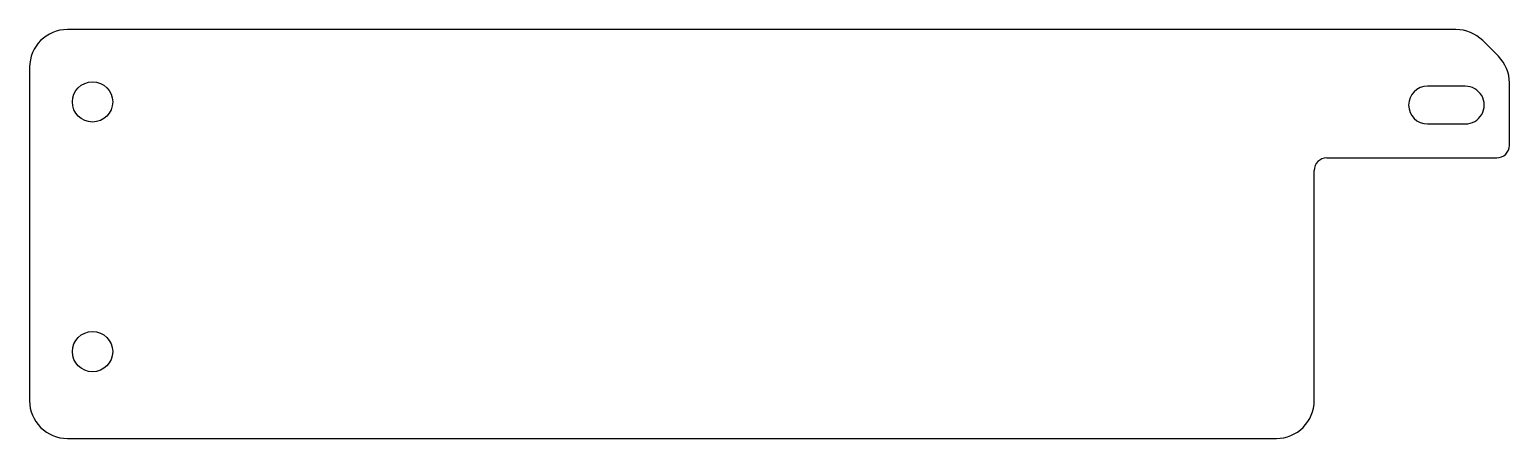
# Model space of a CAD drawing. Header units: millimetres. Extents: x -60 to 57, y -20 to 12.
import ezdxf

# ---------------------------------------------------------------- set-up
doc = ezdxf.new("R2010")
doc.units = ezdxf.units.MM
doc.header["$MEASUREMENT"] = 0
doc.layers.add('Layer 1', color=7, linetype='Continuous')

msp = doc.modelspace()

# ---------------------------------------------------------------- linework, layer by layer
at = {"layer": 'Layer 1', "lineweight": 25}
for points in [[(-57.4763, 12.3982), (-59.1331, 12.3982), (-60.4763, 11.0551), (-60.4763, 9.3982)], [(-0.3663, 12.3982), (-0.3663, 12.3982), (-57.4763, 12.3982), (-57.4763, 12.3982)], [(52.7811, 12.3982), (52.7811, 12.3982), (-0.3663, 12.3982), (-0.3663, 12.3982)], [(54.9024, 11.5195), (54.3398, 12.0822), (53.5767, 12.3982), (52.7811, 12.3982)], [(56.145, 10.2769), (56.145, 10.2769), (54.9024, 11.5195), (54.9024, 11.5195)], [(57.0237, 8.1556), (57.0237, 8.9512), (56.7076, 9.7143), (56.145, 10.2769)], [(-60.4763, 9.3982), (-60.4763, 9.3982), (-60.4763, -5.9766), (-60.4763, -5.9766)], [(53.5237, 7.8982), (53.5237, 7.8982), (50.5237, 7.8982), (50.5237, 7.8982)], [(57.0237, 3.1982), (57.0237, 3.1982), (57.0237, 8.1556), (57.0237, 8.1556)], [(50.5237, 4.8982), (50.5237, 4.8982), (53.5237, 4.8982), (53.5237, 4.8982)], [(41.5237, -17.1018), (41.5237, -17.1018), (41.5237, 1.1982), (41.5237, 1.1982)], [(42.5237, 2.1982), (42.5237, 2.1982), (56.0237, 2.1982), (56.0237, 2.1982)], [(-60.4763, -5.9766), (-60.4763, -5.9766), (-60.4763, -17.1018), (-60.4763, -17.1018)], [(-57.4763, -20.1018), (-57.4763, -20.1018), (38.5237, -20.1018), (38.5237, -20.1018)]]:
    msp.add_open_spline(points, degree=3, dxfattribs=at)
for points, knots in [([(-57.0763, 6.6482), (-57.0763, 5.7646), (-56.3599, 5.0482), (-55.4763, 5.0482), (-55.4763, 5.0482), (-54.5926, 5.0482), (-53.8763, 5.7646), (-53.8763, 6.6482), (-53.8763, 6.6482), (-53.8763, 7.5319), (-54.5926, 8.2482), (-55.4763, 8.2482), (-55.4763, 8.2482), (-56.3599, 8.2482), (-57.0763, 7.5319), (-57.0763, 6.6482)], [0, 0, 0, 0, 0.2, 0.2, 0.2, 0.2, 0.4, 0.4, 0.4, 0.4, 0.6, 0.6, 0.6, 0.6, 1, 1, 1, 1]), ([(50.5237, 7.8982), (49.6953, 7.8982), (49.0237, 7.2267), (49.0237, 6.3982), (49.0237, 6.3982), (49.0237, 5.5698), (49.6953, 4.8982), (50.5237, 4.8982)], [0, 0, 0, 0, 0.33333333, 0.33333333, 0.33333333, 0.33333333, 1, 1, 1, 1]), ([(53.5237, 4.8982), (54.0596, 4.8982), (54.5548, 5.1841), (54.8228, 5.6482), (54.8228, 5.6482), (55.0907, 6.1123), (55.0907, 6.6841), (54.8228, 7.1482), (54.8228, 7.1482), (54.5548, 7.6123), (54.0596, 7.8982), (53.5237, 7.8982)], [0, 0, 0, 0, 0.25, 0.25, 0.25, 0.25, 0.5, 0.5, 0.5, 0.5, 1, 1, 1, 1]), ([(56.0237, 2.1982), (56.2889, 2.1982), (56.5433, 2.3036), (56.7308, 2.4911), (56.7308, 2.4911), (56.9184, 2.6787), (57.0237, 2.933), (57.0237, 3.1982)], [0, 0, 0, 0, 0.33333333, 0.33333333, 0.33333333, 0.33333333, 1, 1, 1, 1]), ([(42.5237, 2.1982), (42.2585, 2.1982), (42.0041, 2.0929), (41.8166, 1.9053), (41.8166, 1.9053), (41.6291, 1.7178), (41.5237, 1.4634), (41.5237, 1.1982)], [0, 0, 0, 0, 0.33333333, 0.33333333, 0.33333333, 0.33333333, 1, 1, 1, 1]), ([(-57.0763, -13.2013), (-57.0763, -14.085), (-56.3599, -14.8013), (-55.4763, -14.8013), (-55.4763, -14.8013), (-54.5926, -14.8013), (-53.8763, -14.085), (-53.8763, -13.2013), (-53.8763, -13.2013), (-53.8763, -12.3177), (-54.5926, -11.6013), (-55.4763, -11.6013), (-55.4763, -11.6013), (-56.3599, -11.6013), (-57.0763, -12.3177), (-57.0763, -13.2013)], [0, 0, 0, 0, 0.2, 0.2, 0.2, 0.2, 0.4, 0.4, 0.4, 0.4, 0.6, 0.6, 0.6, 0.6, 1, 1, 1, 1]), ([(-60.4763, -17.1018), (-60.4763, -17.8974), (-60.1602, -18.6605), (-59.5976, -19.2231), (-59.5976, -19.2231), (-59.035, -19.7857), (-58.2719, -20.1018), (-57.4763, -20.1018)], [0, 0, 0, 0, 0.33333333, 0.33333333, 0.33333333, 0.33333333, 1, 1, 1, 1]), ([(38.5237, -20.1018), (39.3194, -20.1018), (40.0824, -19.7857), (40.645, -19.2231), (40.645, -19.2231), (41.2076, -18.6605), (41.5237, -17.8974), (41.5237, -17.1018)], [0, 0, 0, 0, 0.33333333, 0.33333333, 0.33333333, 0.33333333, 1, 1, 1, 1])]:
    msp.add_open_spline(points, degree=3, knots=knots, dxfattribs=at)

doc.saveas('drawing.dxf')
